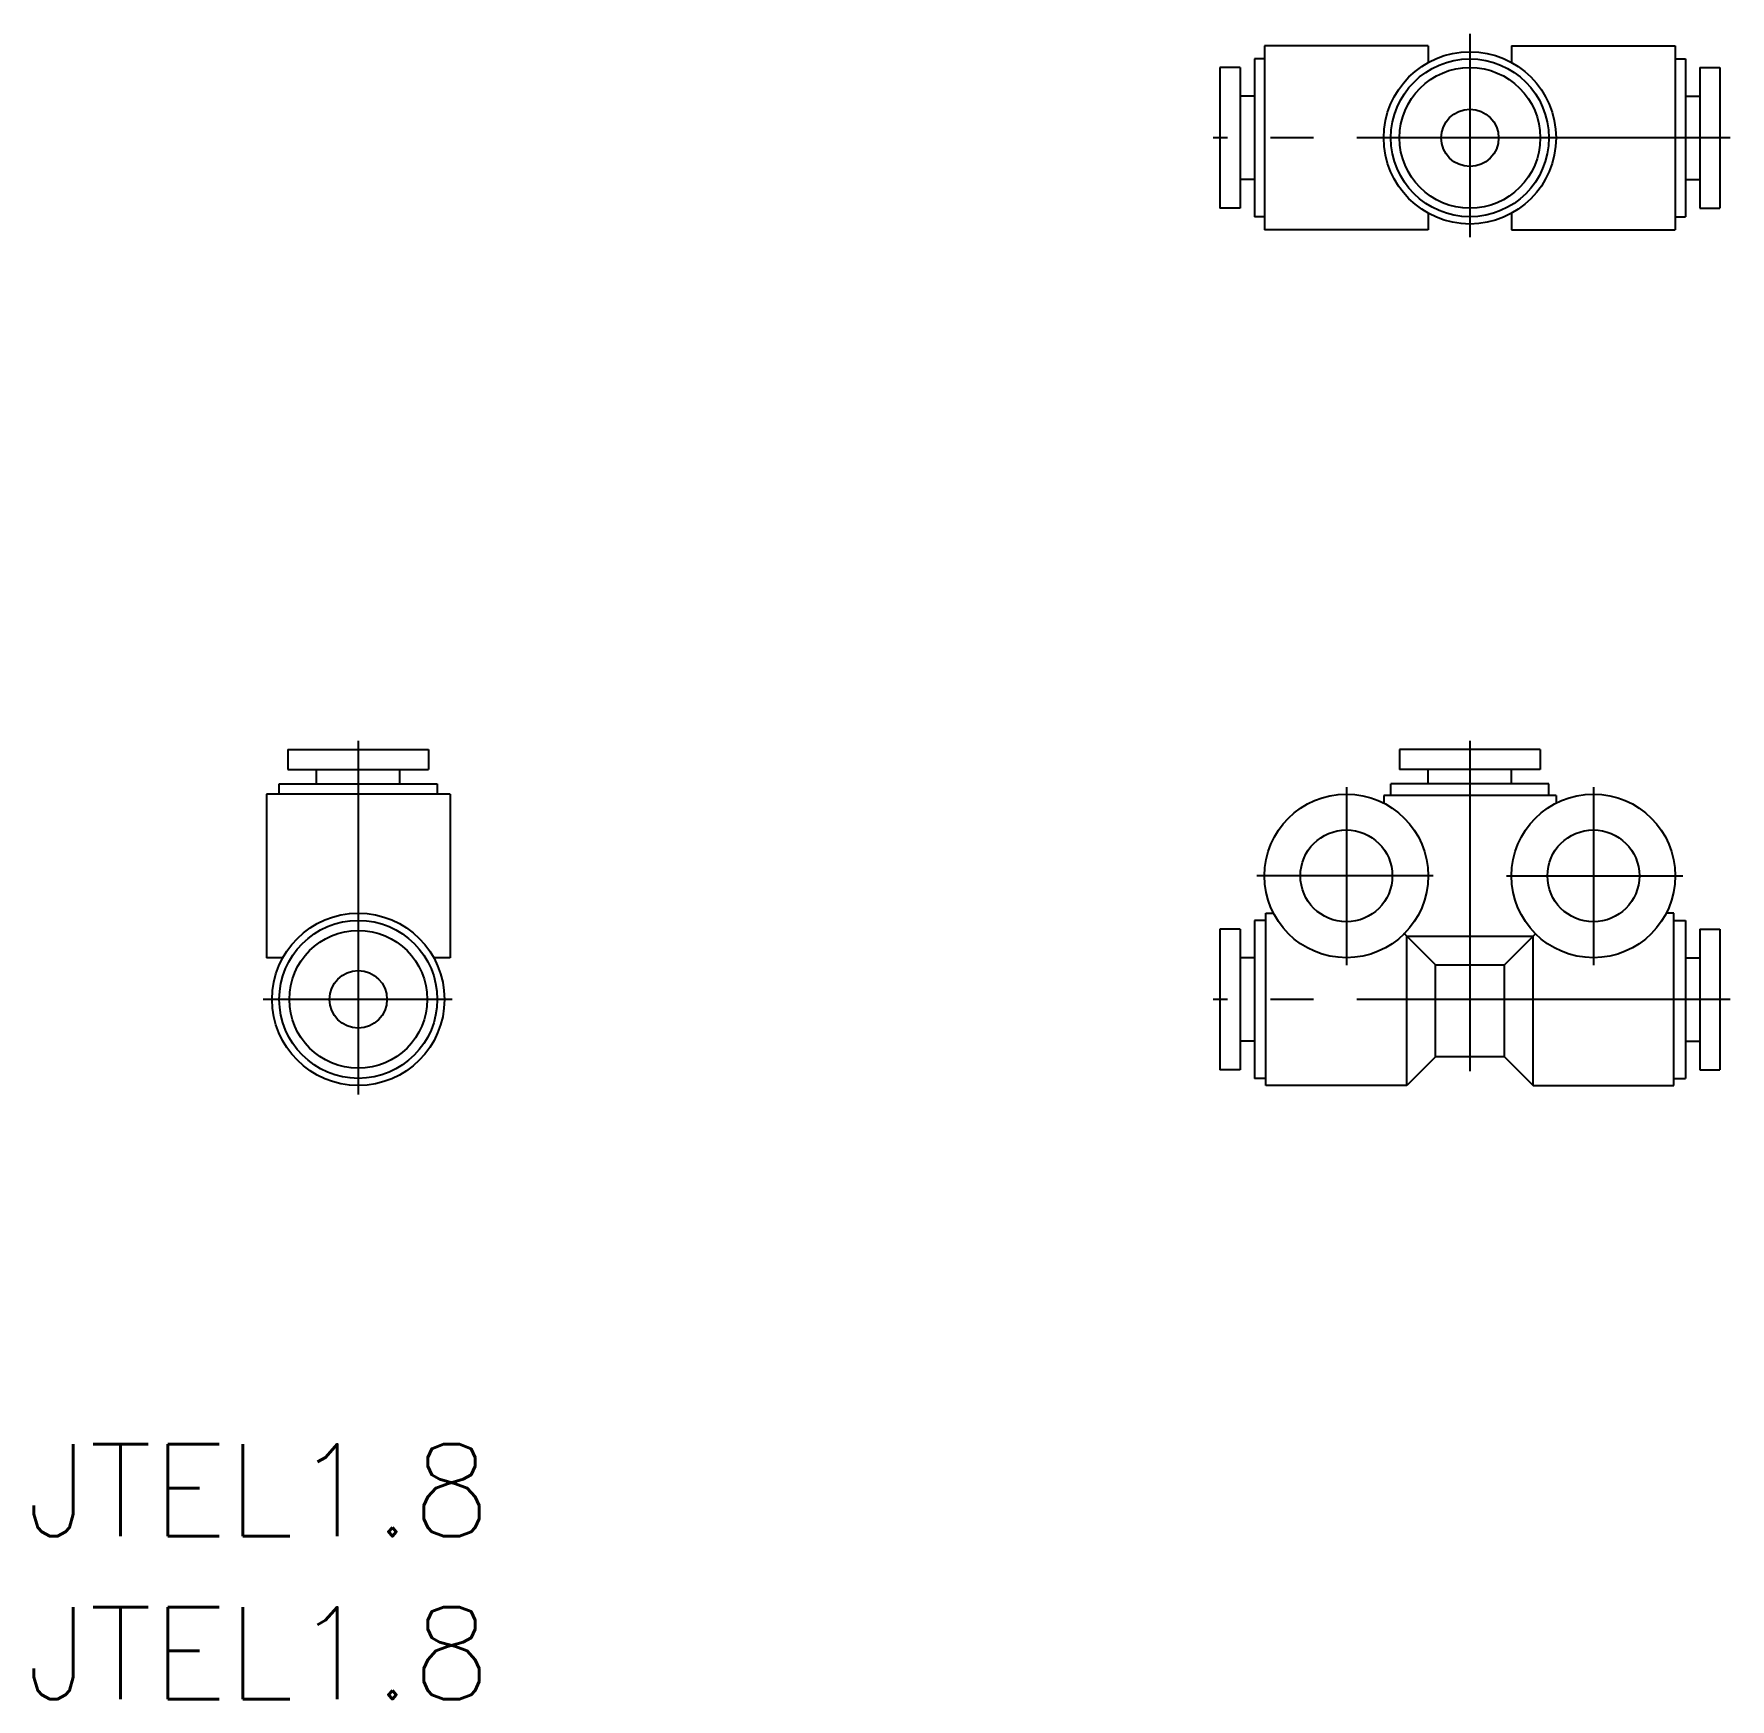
# Model space of a CAD drawing. Extents: x 79.6 to 138.6, y 139 to 197.
import ezdxf

# ---------------------------------------------------------------- set-up
doc = ezdxf.new("R2010")
doc.units = 0
doc.linetypes.add('CENTER', pattern=[17.5, 13, -1.5, 1.5, -1.5])
doc.layers.get('0').update_dxf_attribs({"linetype": 'CONTINUOUS'})
doc.layers.add('CENTER', color=1, linetype='CENTER')
doc.styles.get("Standard").update_dxf_attribs({"font": 'txt.shx', "bigfont": '@extfont2.shx'})

msp = doc.modelspace()

# ---------------------------------------------------------------- linework, layer by layer
at = {"color": 7, "linetype": 'CONTINUOUS'}
for p, q in [((122.417, 196.146), (122.065, 196.146)), ((122.065, 196.146), (122.065, 190.646)), ((122.417, 196.596), (122.417, 190.196)), ((128.117, 196.596), (122.417, 196.596)), ((128.117, 196.596), (128.117, 196.022)), ((131.017, 196.596), (136.717, 196.596)), ((131.017, 196.596), (131.017, 196.022)), ((136.717, 196.596), (136.717, 190.196)), ((136.717, 196.146), (137.069, 196.146)), ((137.069, 196.146), (137.069, 190.646)), ((120.865, 195.846), (120.865, 190.946)), ((121.565, 195.846), (120.865, 195.846)), ((121.565, 195.846), (121.565, 190.946)), ((137.569, 195.846), (137.569, 190.946)), ((137.569, 195.846), (138.269, 195.846)), ((138.269, 195.846), (138.269, 190.946)), ((122.065, 194.846), (121.565, 194.846)), ((137.069, 194.846), (137.569, 194.846)), ((122.065, 191.946), (121.565, 191.946)), ((137.069, 191.946), (137.569, 191.946)), ((121.565, 190.946), (120.865, 190.946)), ((128.117, 190.769), (128.117, 190.196)), ((131.017, 190.769), (131.017, 190.196)), ((137.569, 190.946), (138.269, 190.946)), ((122.417, 190.646), (122.065, 190.646)), ((128.117, 190.196), (122.417, 190.196)), ((131.017, 190.196), (136.717, 190.196)), ((136.717, 190.646), (137.069, 190.646)), ((88.415, 172.098), (88.415, 171.398)), ((88.415, 172.098), (93.315, 172.098)), ((93.315, 172.098), (93.315, 171.398)), ((127.117, 172.098), (127.117, 171.398)), ((132.017, 172.098), (127.117, 172.098)), ((132.017, 172.098), (132.017, 171.398)), ((88.415, 171.398), (93.315, 171.398)), ((89.415, 170.898), (89.415, 171.398)), ((92.315, 170.898), (92.315, 171.398)), ((132.017, 171.398), (127.117, 171.398)), ((128.117, 170.898), (128.117, 171.398)), ((131.017, 170.898), (131.017, 171.398)), ((88.115, 170.898), (93.615, 170.898)), ((88.115, 170.546), (88.115, 170.898)), ((93.615, 170.898), (93.615, 170.546)), ((126.817, 170.496), (126.817, 170.898)), ((132.317, 170.898), (126.817, 170.898)), ((132.317, 170.496), (132.317, 170.898)), ((94.065, 170.546), (87.665, 170.546)), ((87.665, 170.546), (87.665, 164.846)), ((94.065, 170.546), (94.065, 164.846)), ((126.567, 170.496), (126.567, 170.232)), ((132.567, 170.496), (126.567, 170.496)), ((132.567, 170.496), (132.567, 170.232)), ((122.467, 166.146), (122.065, 166.146)), ((122.065, 166.146), (122.065, 160.646)), ((122.467, 160.396), (122.467, 166.396)), ((122.467, 166.396), (122.731, 166.396)), ((136.667, 166.396), (136.404, 166.396)), ((136.667, 160.396), (136.667, 166.396)), ((136.667, 166.146), (137.069, 166.146)), ((137.069, 166.146), (137.069, 160.646)), ((120.865, 165.846), (120.865, 160.946)), ((121.565, 165.846), (120.865, 165.846)), ((121.565, 165.846), (121.565, 160.946)), ((128.367, 164.596), (127.262, 165.701)), ((127.367, 165.596), (131.767, 165.596)), ((127.367, 160.396), (127.367, 165.596)), ((130.767, 164.596), (131.873, 165.701)), ((131.767, 160.396), (131.767, 165.596)), ((137.569, 165.846), (137.569, 160.946)), ((137.569, 165.846), (138.269, 165.846)), ((138.269, 165.846), (138.269, 160.946)), ((88.239, 164.846), (87.665, 164.846)), ((94.065, 164.846), (93.492, 164.846)), ((122.065, 164.846), (121.565, 164.846)), ((137.069, 164.846), (137.569, 164.846)), ((128.367, 161.396), (128.367, 164.596)), ((128.367, 164.596), (130.767, 164.596)), ((130.767, 161.396), (130.767, 164.596)), ((122.065, 161.946), (121.565, 161.946)), ((137.069, 161.946), (137.569, 161.946)), ((128.367, 161.396), (127.367, 160.396)), ((130.767, 161.396), (128.367, 161.396)), ((130.767, 161.396), (131.767, 160.396)), ((121.565, 160.946), (120.865, 160.946)), ((122.467, 160.646), (122.065, 160.646)), ((136.667, 160.646), (137.069, 160.646)), ((137.569, 160.946), (138.269, 160.946)), ((127.367, 160.396), (122.467, 160.396)), ((131.767, 160.396), (136.667, 160.396))]:
    msp.add_line(p, q, dxfattribs=at)
for centre, radius in [((129.567, 193.396), 3), ((129.567, 193.396), 2.75), ((129.567, 193.396), 2.45), ((129.567, 193.396), 1), ((125.267, 167.696), 2.85), ((133.867, 167.696), 2.85), ((125.267, 167.696), 1.6), ((133.867, 167.696), 1.6), ((90.865, 163.396), 3), ((90.865, 163.396), 2.75), ((90.865, 163.396), 2.4), ((90.865, 163.396), 1)]:
    msp.add_circle(centre, radius, dxfattribs=at)
at = {"layer": 'CENTER', "color": 1, "linetype": 'CENTER'}
for p, q in [((129.567, 197.015), (129.567, 189.943)), ((138.626, 193.396), (120.626, 193.396)), ((90.865, 172.404), (90.865, 160.078)), ((129.567, 172.404), (129.567, 160.901)), ((125.267, 170.787), (125.267, 164.583)), ((133.867, 170.787), (133.867, 164.583)), ((128.288, 167.696), (122.154, 167.696)), ((130.847, 167.696), (136.98, 167.696)), ((94.132, 163.396), (87.553, 163.396)), ((138.626, 163.396), (120.626, 163.396))]:
    msp.add_line(p, q, dxfattribs=at)

# ---------------------------------------------------------------- texts
at = {"color": 7, "linetype": 'CONTINUOUS'}
for p in [(79.298, 144.702), (79.298, 139.03)]:
    msp.add_text('JTEL1.8', height=3.2, dxfattribs=at).set_placement(p)

doc.saveas('drawing.dxf')
